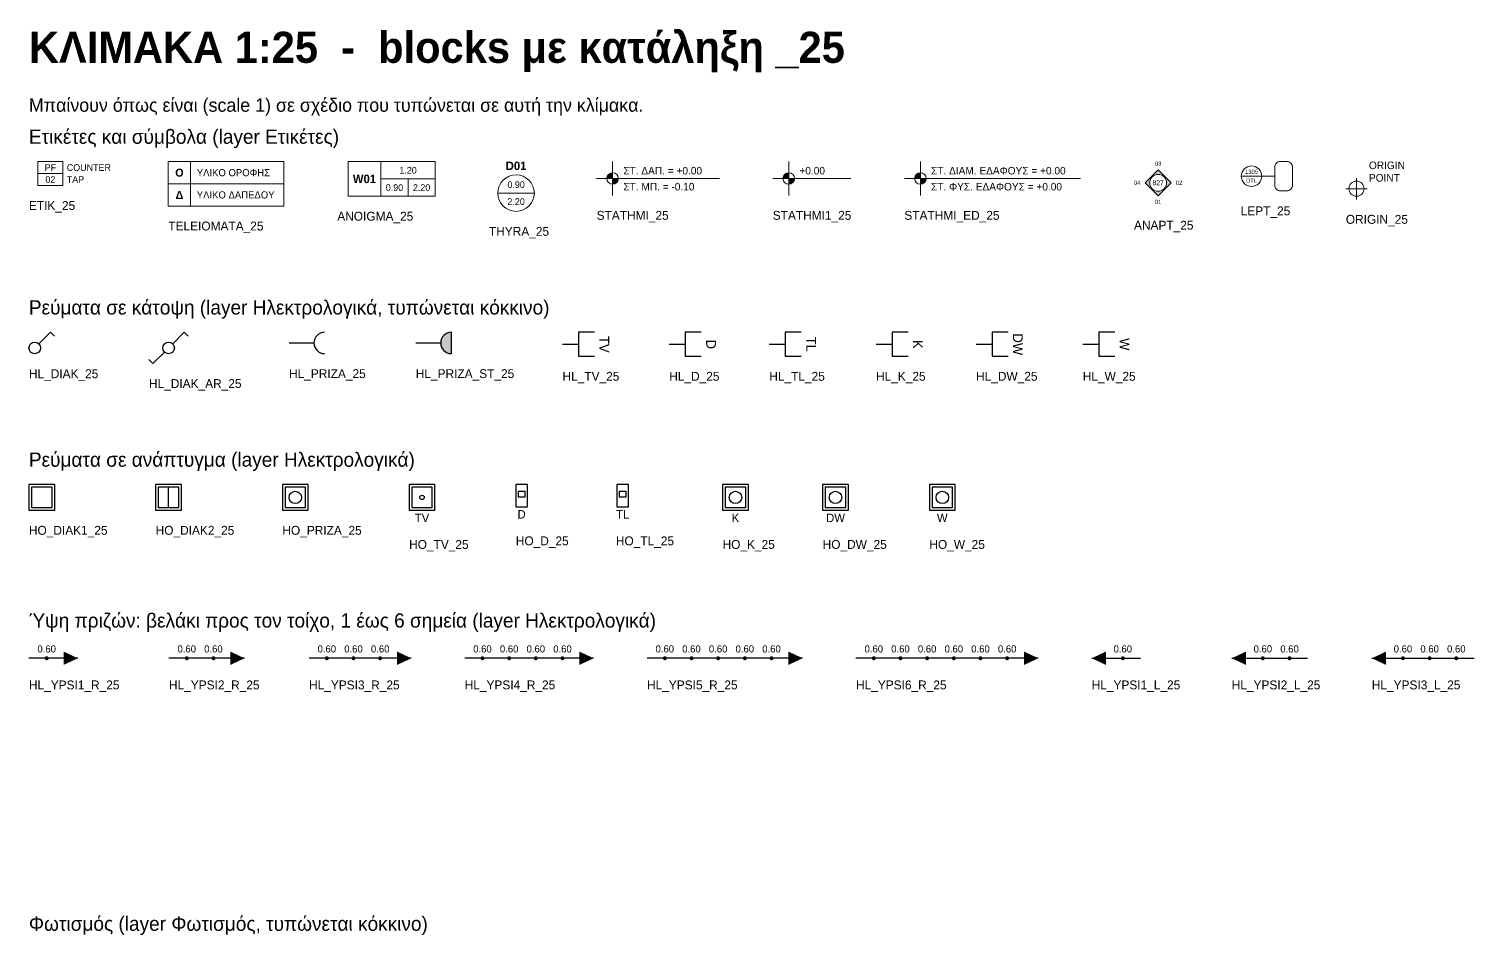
# Model space of a CAD drawing. Extents: x 0 to 269, y -106 to 0.
# Drawn here: x 23.1 to 31.23, y -5.08 to 0.02 of the extents above; entities that cross this region are included whole.
import ezdxf
from ezdxf.enums import TextEntityAlignment as Align

# ---------------------------------------------------------------- set-up
doc = ezdxf.new("R2010")
doc.units = 0
doc.layers.add('KIT-Οδηγίες', color=140, linetype='Continuous', plot=False)
doc.layers.add('Ετικέτες', color=61, linetype='Continuous', lineweight=18)
doc.layers.add('Ηλεκτρολογικά', color=1, linetype='Continuous', lineweight=25)
doc.styles.add('KIT', font='Commissioner-Regular.ttf')
doc.styles.add('KIT-B', font='Commissioner-Bold.ttf')

# ---------------------------------------------------------------- blocks, each defined once
blk = doc.blocks.new('ETIK_25')
blk.add_line((0, 0.0675), (0.14, 0.0675))
blk.add_lwpolyline([(0, 0), (0.14, 0), (0.14, 0.135), (0, 0.135)], close=True)
at = {"style": 'KIT'}
for tag, p in [('ΚΩΔΙΚΟΣ', (0.07, 0.10125)), ('ΑΡΙΘΜΟΣ', (0.07, 0.03375))]:
    blk.add_attdef(tag, text='', height=0.0375, dxfattribs=at).set_placement(p, align=Align.MIDDLE_CENTER)
for tag, p in [('ΚΕΙΜΕΝΟ1', (0.1625, 0.0825)), ('ΚΕΙΜΕΝΟ2', (0.1625, 0.015))]:
    blk.add_attdef(tag, p, '', height=0.0375, dxfattribs=at)
blk = doc.blocks.new('TELEIOMATA_25')
for p, q in [((0.125, 0), (0.125, 0.25)), ((0, 0.125), (0.65, 0.125))]:
    blk.add_line(p, q)
blk.add_lwpolyline([(0, 0), (0.65, 0), (0.65, 0.25), (0, 0.25)], close=True)
at = {"style": 'KIT-B'}
for s, p in [('Ο', (0.0625, 0.1875)), ('Δ', (0.0625, 0.0625))]:
    blk.add_text(s, height=0.045, dxfattribs=at).set_placement(p, align=Align.MIDDLE_CENTER)
at = {"style": 'KIT'}
for tag, p in [('ΟΡΟΦΗ', (0.16, 0.1875)), ('ΔΑΠΕΔΟ', (0.16, 0.0625))]:
    blk.add_attdef(tag, text='', height=0.04, dxfattribs=at).set_placement(p, align=Align.MIDDLE_LEFT)
blk = doc.blocks.new('ANOIGMA_25')
for p, q in [((0.185, 0), (0.185, 0.195)), ((0.185, 0.0975), (0.49, 0.0975)), ((0.3375, 0), (0.3375, 0.0975))]:
    blk.add_line(p, q)
blk.add_lwpolyline([(0, 0), (0.49, 0), (0.49, 0.195), (0, 0.195)], close=True)
for tag, height, style, p in [('ΠΛΑΤΟΣ', 0.0375, 'KIT', (0.3375, 0.14625)), ('ΑΡΙΘΜΟΣ', 0.0475, 'KIT-B', (0.0925, 0.0975)), ('ΠΟΔΙΑ', 0.0375, 'KIT', (0.26125, 0.04875)), ('ΠΡΕΚΙ', 0.0375, 'KIT', (0.41375, 0.04875))]:
    blk.add_attdef(tag, text='', height=height, dxfattribs=dict(style=style)).set_placement(p, align=Align.MIDDLE_CENTER)
blk = doc.blocks.new('THYRA_25')
blk.add_line((-0.1025, 0), (0.1025, 0))
blk.add_circle((0, 0), 0.1025)
at = {"style": 'KIT-B'}
blk.add_attdef('ΑΡΙΘΜΟΣ', text='', height=0.0475, dxfattribs=at).set_placement((0, 0.13), align=Align.CENTER)
at = {"style": 'KIT'}
for tag, p in [('ΠΛΑΤΟΣ', (0, 0.0475)), ('ΠΡΕΚΙ', (0, -0.0475))]:
    blk.add_attdef(tag, text='', height=0.0375, dxfattribs=at).set_placement(p, align=Align.MIDDLE_CENTER)
blk = doc.blocks.new('STATHMI_25')
for points in [[(0, 0), (0, 0.0325, 0.414214), (-0.0325, 0)], [(0, 0), (0, -0.0325, 0.414214), (0.0325, 0)]]:
    blk.add_hatch(color=256).paths.add_polyline_path(points)
for p, q in [((0, -0.095), (0, 0.095)), ((-0.09, 0), (0.6, 0))]:
    blk.add_line(p, q)
blk.add_circle((0, 0), 0.0325)
at = {"style": 'KIT'}
for tag, p in [('ΔΑΠΕΔΟ', (0.06, 0.0225)), ('ΜΠΕΤΟΝ', (0.06, -0.0675))]:
    blk.add_attdef(tag, p, '', height=0.0425, dxfattribs=at)
blk = doc.blocks.new('STATHMI1_25')
for points in [[(0, 0), (0, 0.0325, 0.414214), (-0.0325, 0)], [(0, 0), (0, -0.0325, 0.414214), (0.0325, 0)]]:
    blk.add_hatch(color=256).paths.add_polyline_path(points)
for p, q in [((0, -0.095), (0, 0.095)), ((-0.09, 0), (0.35, 0))]:
    blk.add_line(p, q)
blk.add_circle((0, 0), 0.0325)
at = {"style": 'KIT'}
blk.add_attdef('ΣΤΑΘΜΗ', (0.06, 0.0225), '', height=0.0425, dxfattribs=at)
blk = doc.blocks.new('STATHMI_ED_25')
for points in [[(0, 0), (0, 0.0325, 0.414214), (-0.0325, 0)], [(0, 0), (0, -0.0325, 0.414214), (0.0325, 0)]]:
    blk.add_hatch(color=256).paths.add_polyline_path(points)
for p, q in [((0, -0.095), (0, 0.095)), ((-0.09, 0), (0.9011, 0))]:
    blk.add_line(p, q)
blk.add_circle((0, 0), 0.0325)
at = {"style": 'KIT'}
for tag, p in [('ΔΙΑΜΟΡΦΩΜΕΝΟ', (0.06, 0.0225)), ('ΦΥΣΙΚΟ', (0.06, -0.0675))]:
    blk.add_attdef(tag, p, '', height=0.0425, dxfattribs=at)
blk = doc.blocks.new('ANAPT_25')
h = blk.add_hatch(color=256)
h.paths.add_polyline_path([(0.0725, 0), (0, 0.0725), (-0.0725, 0), (0, -0.0725)])
h.paths.add_polyline_path([(-0.0475, 0, 1), (0.0475, 0, 1)], flags=16)
blk.add_lwpolyline([(0.0725, 0), (0, 0.0725), (-0.0725, 0), (0, -0.0725)], close=True)
blk.add_circle((0, 0), 0.0475)
at = {"style": 'KIT'}
for s, p in [('03', (0, 0.1075)), ('04', (-0.1175, 0)), ('02', (0.1175, 0)), ('01', (0, -0.1075))]:
    blk.add_text(s, height=0.02375, dxfattribs=at).set_placement(p, align=Align.MIDDLE_CENTER)
blk.add_attdef('ΣΧΕΔΙΟ', text='', height=0.0275, dxfattribs=at).set_placement((0, 0), align=Align.MIDDLE_CENTER)
blk = doc.blocks.new('LEPT_25')
for p, q in [((-0.0575, 0), (0.0575, 0)), ((0.0575, 0), (0.13, 0))]:
    blk.add_line(p, q)
blk.add_lwpolyline([(0.1625, -0.0825), (0.1975, -0.0825, 0.414214), (0.23, -0.05), (0.23, 0.05, 0.414214), (0.1975, 0.0825), (0.1625, 0.0825, 0.414214), (0.13, 0.05), (0.13, -0.05, 0.414214)], format="xyb", close=True)
blk.add_circle((0, 0), 0.0575)
at = {"style": 'KIT'}
blk.add_text('DTL', height=0.02375, dxfattribs=at).set_placement((0, -0.025), align=Align.MIDDLE_CENTER)
blk.add_attdef('ΣΧΕΔΙΟ', text='', height=0.0238, dxfattribs=at).set_placement((0, 0.025), align=Align.MIDDLE_CENTER)
blk = doc.blocks.new('ORIGIN_25')
at = {"color": 1}
for p, q in [((-0.06, 0), (0.06, 0)), ((0, -0.06), (0, 0.06))]:
    blk.add_line(p, q, dxfattribs=at)
blk.add_circle((0, 0), 0.0425, dxfattribs=at)
at = {"color": 1, "style": 'KIT'}
for s, p in [('ORIGIN', (0.07, 0.11)), ('POINT', (0.07, 0.04))]:
    blk.add_text(s, height=0.0425, dxfattribs=at).set_placement(p)
blk = doc.blocks.new('HL_DIAK_25')
for p, q in [((0.023, 0.023), (0.088, 0.088)), ((0.088, 0.088), (0.1105, 0.0655))]:
    blk.add_line(p, q)
blk.add_circle((0, 0), 0.0325)
blk = doc.blocks.new('HL_DIAK_AR_25')
for p, q in [((0.023, 0.023), (0.088, 0.088)), ((0.088, 0.088), (0.1105, 0.0655)), ((-0.088, -0.088), (-0.1105, -0.0655)), ((-0.023, -0.023), (-0.088, -0.088))]:
    blk.add_line(p, q)
blk.add_circle((0, 0), 0.0325)
blk = doc.blocks.new('HL_PRIZA_25')
blk.add_line((0, 0), (0.14, 0))
blk.add_arc((0.2, 0), 0.06, 90, 270)
blk = doc.blocks.new('HL_PRIZA_ST_25')
blk.add_hatch(color=256).paths.add_polyline_path([(0.2, 0), (0.2, 0.06, 1), (0.2, -0.06)])
for p, q in [((0, 0), (0.14, 0)), ((0.2, -0.06), (0.2, 0.06))]:
    blk.add_line(p, q)
blk.add_arc((0.2, 0), 0.06, 90, 270)
blk = doc.blocks.new('HL_TV_25')
blk.add_line((0, 0), (0.09, 0))
blk.add_lwpolyline([(0.18, 0.0675), (0.09, 0.0675), (0.09, -0.0675), (0.18, -0.0675)])
at = {"style": 'KIT'}
blk.add_text('TV', height=0.055, rotation=-90, dxfattribs=at).set_placement((0.235, 0), align=Align.MIDDLE_CENTER)
blk = doc.blocks.new('HL_D_25')
blk.add_line((0, 0), (0.09, 0))
blk.add_lwpolyline([(0.18, 0.0675), (0.09, 0.0675), (0.09, -0.0675), (0.18, -0.0675)])
at = {"style": 'KIT'}
blk.add_text('D', height=0.055, rotation=-90, dxfattribs=at).set_placement((0.235, 0), align=Align.MIDDLE_CENTER)
blk = doc.blocks.new('HL_TL_25')
blk.add_line((0, 0), (0.09, 0))
blk.add_lwpolyline([(0.18, 0.0675), (0.09, 0.0675), (0.09, -0.0675), (0.18, -0.0675)])
at = {"style": 'KIT'}
blk.add_text('TL', height=0.055, rotation=-90, dxfattribs=at).set_placement((0.235, 0), align=Align.MIDDLE_CENTER)
blk = doc.blocks.new('HL_K_25')
blk.add_line((0, 0), (0.09, 0))
blk.add_lwpolyline([(0.18, 0.0675), (0.09, 0.0675), (0.09, -0.0675), (0.18, -0.0675)])
at = {"style": 'KIT'}
blk.add_text('K', height=0.055, rotation=-90, dxfattribs=at).set_placement((0.235, 0), align=Align.MIDDLE_CENTER)
blk = doc.blocks.new('HL_DW_25')
blk.add_line((0, 0), (0.09, 0))
blk.add_lwpolyline([(0.18, 0.0675), (0.09, 0.0675), (0.09, -0.0675), (0.18, -0.0675)])
at = {"style": 'KIT'}
blk.add_text('DW', height=0.055, rotation=-90, dxfattribs=at).set_placement((0.235, 0), align=Align.MIDDLE_CENTER)
blk = doc.blocks.new('HL_W_25')
blk.add_line((0, 0), (0.09, 0))
blk.add_lwpolyline([(0.18, 0.0675), (0.09, 0.0675), (0.09, -0.0675), (0.18, -0.0675)])
at = {"style": 'KIT'}
blk.add_text('W', height=0.055, rotation=-90, dxfattribs=at).set_placement((0.235, 0), align=Align.MIDDLE_CENTER)
blk = doc.blocks.new('HO_DIAK1_25')
for points in [[(-0.0725, -0.0725), (0.0725, -0.0725), (0.0725, 0.0725), (-0.0725, 0.0725)], [(-0.0575, -0.0575), (0.0575, -0.0575), (0.0575, 0.0575), (-0.0575, 0.0575)]]:
    blk.add_lwpolyline(points, close=True)
blk = doc.blocks.new('HO_DIAK2_25')
blk.add_line((0, -0.0575), (0, 0.0575))
for points in [[(-0.0725, -0.0725), (0.0725, -0.0725), (0.0725, 0.0725), (-0.0725, 0.0725)], [(-0.0575, -0.0575), (0.0575, -0.0575), (0.0575, 0.0575), (-0.0575, 0.0575)]]:
    blk.add_lwpolyline(points, close=True)
blk = doc.blocks.new('HO_PRIZA_25')
for points in [[(-0.0725, -0.0725), (0.0725, -0.0725), (0.0725, 0.0725), (-0.0725, 0.0725)], [(-0.0575, -0.0575), (0.0575, -0.0575), (0.0575, 0.0575), (-0.0575, 0.0575)]]:
    blk.add_lwpolyline(points, close=True)
blk.add_circle((0, 0), 0.035)
blk = doc.blocks.new('HO_TV_25')
for points in [[(-0.0725, -0.0725), (0.0725, -0.0725), (0.0725, 0.0725), (-0.0725, 0.0725)], [(-0.0575, -0.0575), (0.0575, -0.0575), (0.0575, 0.0575), (-0.0575, 0.0575)]]:
    blk.add_lwpolyline(points, close=True)
blk.add_circle((0, 0), 0.0125)
at = {"style": 'KIT'}
blk.add_text('TV', height=0.0475, dxfattribs=at).set_placement((0, -0.115), align=Align.MIDDLE_CENTER)
blk = doc.blocks.new('HO_D_25')
for points in [[(-0.0325, -0.0625), (0.0325, -0.0625), (0.0325, 0.0625), (-0.0325, 0.0625)], [(-0.02, -0.0075), (0.02, -0.0075), (0.02, 0.0225), (-0.02, 0.0225)]]:
    blk.add_lwpolyline(points, close=True)
at = {"style": 'KIT'}
blk.add_text('D', height=0.0475, dxfattribs=at).set_placement((0, -0.105), align=Align.MIDDLE_CENTER)
blk = doc.blocks.new('HO_TL_25')
for points in [[(-0.0325, -0.0625), (0.0325, -0.0625), (0.0325, 0.0625), (-0.0325, 0.0625)], [(-0.02, -0.0075), (0.02, -0.0075), (0.02, 0.0225), (-0.02, 0.0225)]]:
    blk.add_lwpolyline(points, close=True)
at = {"style": 'KIT'}
blk.add_text('TL', height=0.0475, dxfattribs=at).set_placement((0, -0.105), align=Align.MIDDLE_CENTER)
blk = doc.blocks.new('HO_K_25')
for points in [[(-0.0725, -0.0725), (0.0725, -0.0725), (0.0725, 0.0725), (-0.0725, 0.0725)], [(-0.0575, -0.0575), (0.0575, -0.0575), (0.0575, 0.0575), (-0.0575, 0.0575)]]:
    blk.add_lwpolyline(points, close=True)
blk.add_circle((0, 0), 0.035)
at = {"style": 'KIT'}
blk.add_text('K', height=0.0475, dxfattribs=at).set_placement((0, -0.115), align=Align.MIDDLE_CENTER)
blk = doc.blocks.new('HO_DW_25')
for points in [[(-0.0725, -0.0725), (0.0725, -0.0725), (0.0725, 0.0725), (-0.0725, 0.0725)], [(-0.0575, -0.0575), (0.0575, -0.0575), (0.0575, 0.0575), (-0.0575, 0.0575)]]:
    blk.add_lwpolyline(points, close=True)
blk.add_circle((0, 0), 0.035)
at = {"style": 'KIT'}
blk.add_text('DW', height=0.0475, dxfattribs=at).set_placement((0, -0.115), align=Align.MIDDLE_CENTER)
blk = doc.blocks.new('HO_W_25')
for points in [[(-0.0725, -0.0725), (0.0725, -0.0725), (0.0725, 0.0725), (-0.0725, 0.0725)], [(-0.0575, -0.0575), (0.0575, -0.0575), (0.0575, 0.0575), (-0.0575, 0.0575)]]:
    blk.add_lwpolyline(points, close=True)
blk.add_circle((0, 0), 0.035)
at = {"style": 'KIT'}
blk.add_text('W', height=0.0475, dxfattribs=at).set_placement((0, -0.115), align=Align.MIDDLE_CENTER)
blk = doc.blocks.new('HL_YPSI1_R_25')
for points in [[(-0.18625, 0, 1), (-0.16375, 0, 1)], [(0, 0), (-0.08, 0.0375), (-0.08, -0.0375)]]:
    blk.add_hatch(color=8).paths.add_polyline_path(points)
at = {"color": 8}
blk.add_line((0, 0), (-0.275, 0), dxfattribs=at)
at = {"color": 1, "style": 'KIT'}
blk.add_attdef('ΥΨΟΣ1', text='', height=0.04, dxfattribs=at).set_placement((-0.175, 0.0325), align=Align.CENTER)
blk = doc.blocks.new('HL_YPSI2_R_25')
for points in [[(-0.33625, 0, 1), (-0.31375, 0, 1)], [(-0.18625, 0, 1), (-0.16375, 0, 1)], [(0, 0), (-0.08, 0.0375), (-0.08, -0.0375)]]:
    blk.add_hatch(color=8).paths.add_polyline_path(points)
at = {"color": 8}
blk.add_line((0, 0), (-0.425, 0), dxfattribs=at)
at = {"color": 1, "style": 'KIT'}
for tag, p in [('ΥΨΟΣ2', (-0.325, 0.0325)), ('ΥΨΟΣ1', (-0.175, 0.0325))]:
    blk.add_attdef(tag, text='', height=0.04, dxfattribs=at).set_placement(p, align=Align.CENTER)
blk = doc.blocks.new('HL_YPSI3_R_25')
for points in [[(-0.48625, 0, 1), (-0.46375, 0, 1)], [(-0.33625, 0, 1), (-0.31375, 0, 1)], [(-0.18625, 0, 1), (-0.16375, 0, 1)], [(0, 0), (-0.08, 0.0375), (-0.08, -0.0375)]]:
    blk.add_hatch(color=8).paths.add_polyline_path(points)
at = {"color": 8}
blk.add_line((0, 0), (-0.575, 0), dxfattribs=at)
at = {"color": 1, "style": 'KIT'}
for tag, p in [('ΥΨΟΣ3', (-0.475, 0.0325)), ('ΥΨΟΣ2', (-0.325, 0.0325)), ('ΥΨΟΣ1', (-0.175, 0.0325))]:
    blk.add_attdef(tag, text='', height=0.04, dxfattribs=at).set_placement(p, align=Align.CENTER)
blk = doc.blocks.new('HL_YPSI4_R_25')
for points in [[(-0.63625, 0, 1), (-0.61375, 0, 1)], [(-0.48625, 0, 1), (-0.46375, 0, 1)], [(-0.33625, 0, 1), (-0.31375, 0, 1)], [(-0.18625, 0, 1), (-0.16375, 0, 1)], [(0, 0), (-0.08, 0.0375), (-0.08, -0.0375)]]:
    blk.add_hatch(color=8).paths.add_polyline_path(points)
at = {"color": 8}
blk.add_line((0, 0), (-0.725, 0), dxfattribs=at)
at = {"color": 1, "style": 'KIT'}
for tag, p in [('ΥΨΟΣ4', (-0.625, 0.0325)), ('ΥΨΟΣ3', (-0.475, 0.0325)), ('ΥΨΟΣ2', (-0.325, 0.0325)), ('ΥΨΟΣ1', (-0.175, 0.0325))]:
    blk.add_attdef(tag, text='', height=0.04, dxfattribs=at).set_placement(p, align=Align.CENTER)
blk = doc.blocks.new('HL_YPSI5_R_25')
for points in [[(-0.78625, 0, 1), (-0.76375, 0, 1)], [(-0.63625, 0, 1), (-0.61375, 0, 1)], [(-0.48625, 0, 1), (-0.46375, 0, 1)], [(-0.33625, 0, 1), (-0.31375, 0, 1)], [(-0.18625, 0, 1), (-0.16375, 0, 1)], [(0, 0), (-0.08, 0.0375), (-0.08, -0.0375)]]:
    blk.add_hatch(color=8).paths.add_polyline_path(points)
at = {"color": 8}
blk.add_line((0, 0), (-0.875, 0), dxfattribs=at)
at = {"color": 1, "style": 'KIT'}
for tag, p in [('ΥΨΟΣ5', (-0.775, 0.0325)), ('ΥΨΟΣ4', (-0.625, 0.0325)), ('ΥΨΟΣ3', (-0.475, 0.0325)), ('ΥΨΟΣ2', (-0.325, 0.0325)), ('ΥΨΟΣ1', (-0.175, 0.0325))]:
    blk.add_attdef(tag, text='', height=0.04, dxfattribs=at).set_placement(p, align=Align.CENTER)
blk = doc.blocks.new('HL_YPSI6_R_25')
for points in [[(-0.93625, 0, 1), (-0.91375, 0, 1)], [(-0.78625, 0, 1), (-0.76375, 0, 1)], [(-0.63625, 0, 1), (-0.61375, 0, 1)], [(-0.48625, 0, 1), (-0.46375, 0, 1)], [(-0.33625, 0, 1), (-0.31375, 0, 1)], [(-0.18625, 0, 1), (-0.16375, 0, 1)], [(0, 0), (-0.08, 0.0375), (-0.08, -0.0375)]]:
    blk.add_hatch(color=8).paths.add_polyline_path(points)
at = {"color": 8}
blk.add_line((0, 0), (-1.025, 0), dxfattribs=at)
at = {"color": 1, "style": 'KIT'}
for tag, p in [('ΥΨΟΣ6', (-0.925, 0.0325)), ('ΥΨΟΣ5', (-0.775, 0.0325)), ('ΥΨΟΣ4', (-0.625, 0.0325)), ('ΥΨΟΣ3', (-0.475, 0.0325)), ('ΥΨΟΣ2', (-0.325, 0.0325)), ('ΥΨΟΣ1', (-0.175, 0.0325))]:
    blk.add_attdef(tag, text='', height=0.04, dxfattribs=at).set_placement(p, align=Align.CENTER)
blk = doc.blocks.new('HL_YPSI1_L_25')
for points in [[(0, 0), (0.08, -0.0375), (0.08, 0.0375)], [(0.16375, 0, 1), (0.18625, 0, 1)]]:
    blk.add_hatch(color=8).paths.add_polyline_path(points)
at = {"color": 8}
blk.add_line((0, 0), (0.275, 0), dxfattribs=at)
at = {"color": 1, "style": 'KIT'}
blk.add_attdef('ΥΨΟΣ1', text='', height=0.04, dxfattribs=at).set_placement((0.175, 0.0325), align=Align.CENTER)
blk = doc.blocks.new('HL_YPSI2_L_25')
for points in [[(0, 0), (0.08, -0.0375), (0.08, 0.0375)], [(0.16375, 0, 1), (0.18625, 0, 1)], [(0.31375, 0, 1), (0.33625, 0, 1)]]:
    blk.add_hatch(color=8).paths.add_polyline_path(points)
at = {"color": 8}
blk.add_line((0, 0), (0.425, 0), dxfattribs=at)
at = {"color": 1, "style": 'KIT'}
for tag, p in [('ΥΨΟΣ1', (0.175, 0.0325)), ('ΥΨΟΣ2', (0.325, 0.0325))]:
    blk.add_attdef(tag, text='', height=0.04, dxfattribs=at).set_placement(p, align=Align.CENTER)
blk = doc.blocks.new('HL_YPSI3_L_25')
for points in [[(0, 0), (0.08, -0.0375), (0.08, 0.0375)], [(0.16375, 0, 1), (0.18625, 0, 1)], [(0.31375, 0, 1), (0.33625, 0, 1)], [(0.46375, 0, 1), (0.48625, 0, 1)]]:
    blk.add_hatch(color=8).paths.add_polyline_path(points)
at = {"color": 8}
blk.add_line((0, 0), (0.575, 0), dxfattribs=at)
at = {"color": 1, "style": 'KIT'}
for tag, p in [('ΥΨΟΣ1', (0.175, 0.0325)), ('ΥΨΟΣ2', (0.325, 0.0325)), ('ΥΨΟΣ3', (0.475, 0.0325))]:
    blk.add_attdef(tag, text='', height=0.04, dxfattribs=at).set_placement(p, align=Align.CENTER)

msp = doc.modelspace()

# ---------------------------------------------------------------- block references
at = {"layer": 'Ετικέτες'}
for name, p, values in [('ETIK_25', (23.1506, -0.865), {'ΚΩΔΙΚΟΣ': 'PF', 'ΑΡΙΘΜΟΣ': '02', 'ΚΕΙΜΕΝΟ1': 'COUNTER', 'ΚΕΙΜΕΝΟ2': 'TAP'}), ('TELEIOMATA_25', (23.8838, -0.98), {'ΟΡΟΦΗ': 'ΥΛΙΚΟ ΟΡΟΦΗΣ', 'ΔΑΠΕΔΟ': 'ΥΛΙΚΟ ΔΑΠΕΔΟΥ'}), ('ANOIGMA_25', (24.894, -0.925), {'ΑΡΙΘΜΟΣ': 'W01', 'ΠΛΑΤΟΣ': '1.20', 'ΠΟΔΙΑ': '0.90', 'ΠΡΕΚΙ': '2.20'}), ('THYRA_25', (25.8391, -0.9075), {'ΑΡΙΘΜΟΣ': 'D01', 'ΠΛΑΤΟΣ': '0.90', 'ΠΡΕΚΙ': '2.20'}), ('STATHMI_25', (26.3818, -0.825), {'ΔΑΠΕΔΟ': 'ΣΤ. ΔΑΠ. = +0.00', 'ΜΠΕΤΟΝ': 'ΣΤ. ΜΠ. = -0.10'}), ('STATHMI1_25', (27.3718, -0.825), {'ΣΤΑΘΜΗ': '+0.00'}), ('STATHMI_ED_25', (28.1118, -0.825), {'ΔΙΑΜΟΡΦΩΜΕΝΟ': 'ΣΤ. ΔΙΑΜ. ΕΔΑΦΟΥΣ = +0.00', 'ΦΥΣΙΚΟ': 'ΣΤ. ΦΥΣ. ΕΔΑΦΟΥΣ = +0.00'}), ('ANAPT_25', (29.4488, -0.8494), {'ΣΧΕΔΙΟ': '827'}), ('LEPT_25', (29.9738, -0.8125), {'ΣΧΕΔΙΟ': '1305'})]:
    msp.add_blockref(name, p, dxfattribs=at).add_auto_attribs(values)
msp.add_blockref('ORIGIN_25', (30.5638, -0.8825), dxfattribs=at)
at = {"layer": 'Ηλεκτρολογικά'}
for name, p in [('HL_DIAK_25', (23.1325, -1.778)), ('HL_DIAK_AR_25', (23.8855, -1.778)), ('HL_PRIZA_25', (24.5625, -1.75)), ('HL_PRIZA_ST_25', (25.275, -1.75)), ('HL_TV_25', (26.1, -1.7575)), ('HL_D_25', (26.7, -1.7575)), ('HL_TL_25', (27.2625, -1.7575)), ('HL_K_25', (27.8625, -1.7575)), ('HL_DW_25', (28.425, -1.7575)), ('HL_W_25', (29.025, -1.7575)), ('HO_DIAK1_25', (23.1725, -2.6185)), ('HO_DIAK2_25', (23.885, -2.6185)), ('HO_PRIZA_25', (24.5975, -2.6185)), ('HO_TV_25', (25.31, -2.6185)), ('HO_D_25', (25.87, -2.6085)), ('HO_TL_25', (26.4387, -2.6085)), ('HO_K_25', (27.0725, -2.6185)), ('HO_DW_25', (27.635, -2.6185)), ('HO_W_25', (28.235, -2.6185))]:
    msp.add_blockref(name, p, dxfattribs=at)
for name, p, values in [('HL_YPSI1_R_25', (23.375, -3.5229), {'ΥΨΟΣ1': '0.60'}), ('HL_YPSI2_R_25', (24.3125, -3.5229), {'ΥΨΟΣ1': '0.60', 'ΥΨΟΣ2': '0.60'}), ('HL_YPSI3_R_25', (25.25, -3.5229), {'ΥΨΟΣ1': '0.60', 'ΥΨΟΣ2': '0.60', 'ΥΨΟΣ3': '0.60'}), ('HL_YPSI4_R_25', (26.275, -3.5229), {'ΥΨΟΣ1': '0.60', 'ΥΨΟΣ2': '0.60', 'ΥΨΟΣ3': '0.60', 'ΥΨΟΣ4': '0.60'}), ('HL_YPSI5_R_25', (27.45, -3.5229), {'ΥΨΟΣ1': '0.60', 'ΥΨΟΣ2': '0.60', 'ΥΨΟΣ3': '0.60', 'ΥΨΟΣ4': '0.60', 'ΥΨΟΣ5': '0.60'}), ('HL_YPSI6_R_25', (28.775, -3.5229), {'ΥΨΟΣ1': '0.60', 'ΥΨΟΣ2': '0.60', 'ΥΨΟΣ3': '0.60', 'ΥΨΟΣ4': '0.60', 'ΥΨΟΣ5': '0.60', 'ΥΨΟΣ6': '0.60'}), ('HL_YPSI1_L_25', (29.075, -3.5229), {'ΥΨΟΣ1': '0.60'}), ('HL_YPSI2_L_25', (29.8625, -3.5229), {'ΥΨΟΣ1': '0.60', 'ΥΨΟΣ2': '0.60'}), ('HL_YPSI3_L_25', (30.65, -3.5229), {'ΥΨΟΣ1': '0.60', 'ΥΨΟΣ2': '0.60', 'ΥΨΟΣ3': '0.60'})]:
    msp.add_blockref(name, p, dxfattribs=at).add_auto_attribs(values)

# ---------------------------------------------------------------- texts
at = {"layer": 'KIT-Οδηγίες'}
for s, height, style, p in [('ΚΛΙΜΑΚΑ 1:25  -  blocks με κατάληξη _25', 0.175, 'KIT-B', (23.1, -0.175)), ('Μπαίνουν όπως είναι (scale 1) σε σχέδιο που τυπώνεται σε αυτή την κλίμακα.', 0.075, 'KIT', (23.1, -0.45)), ('Ετικέτες και σύμβολα (layer Ετικέτες)', 0.08, 'KIT', (23.1, -0.63)), ('ETIK_25', 0.05, 'KIT', (23.1, -1.0025)), ('ANOIGMA_25', 0.05, 'KIT', (24.8338, -1.0625)), ('STATHMI_25', 0.05, 'KIT', (26.2918, -1.0575)), ('STATHMI1_25', 0.05, 'KIT', (27.2818, -1.0575)), ('STATHMI_ED_25', 0.05, 'KIT', (28.0218, -1.0575)), ('LEPT_25', 0.05, 'KIT', (29.9129, -1.0325)), ('ORIGIN_25', 0.05, 'KIT', (30.5038, -1.08)), ('TELEIOMATA_25', 0.05, 'KIT', (23.8838, -1.1175)), ('THYRA_25', 0.05, 'KIT', (25.6864, -1.1475)), ('ANAPT_25', 0.05, 'KIT', (29.3129, -1.1129)), ('Ρεύματα σε κάτοψη (layer Ηλεκτρολογικά, τυπώνεται κόκκινο)', 0.08, 'KIT', (23.1, -1.59)), ('HL_DIAK_25', 0.05, 'KIT', (23.1, -1.948)), ('HL_PRIZA_25', 0.05, 'KIT', (24.5625, -1.9475)), ('HL_PRIZA_ST_25', 0.05, 'KIT', (25.275, -1.9475)), ('HL_TV_25', 0.05, 'KIT', (26.1, -1.9625)), ('HL_D_25', 0.05, 'KIT', (26.7, -1.9625)), ('HL_TL_25', 0.05, 'KIT', (27.2625, -1.9625)), ('HL_K_25', 0.05, 'KIT', (27.8625, -1.9625)), ('HL_DW_25', 0.05, 'KIT', (28.425, -1.9625)), ('HL_W_25', 0.05, 'KIT', (29.025, -1.9625)), ('HL_DIAK_AR_25', 0.05, 'KIT', (23.775, -2.0035)), ('Ρεύματα σε ανάπτυγμα (layer Ηλεκτρολογικά)', 0.08, 'KIT', (23.1, -2.446)), ('HO_DIAK1_25', 0.05, 'KIT', (23.1, -2.8285)), ('HO_DIAK2_25', 0.05, 'KIT', (23.8125, -2.8285)), ('HO_PRIZA_25', 0.05, 'KIT', (24.525, -2.8285)), ('HO_D_25', 0.05, 'KIT', (25.8375, -2.8879)), ('HO_TL_25', 0.05, 'KIT', (26.4, -2.8879)), ('HO_TV_25', 0.05, 'KIT', (25.2375, -2.9079)), ('HO_K_25', 0.05, 'KIT', (27, -2.9079)), ('HO_DW_25', 0.05, 'KIT', (27.5625, -2.9079)), ('HO_W_25', 0.05, 'KIT', (28.1625, -2.9079)), ('Ύψη πριζών: βελάκι προς τον τοίχο, 1 έως 6 σημεία (layer Ηλεκτρολογικά)', 0.08, 'KIT', (23.1, -3.3504)), ('HL_YPSI1_R_25', 0.05, 'KIT', (23.1, -3.6979)), ('HL_YPSI2_R_25', 0.05, 'KIT', (23.8875, -3.6979)), ('HL_YPSI3_R_25', 0.05, 'KIT', (24.675, -3.6979)), ('HL_YPSI4_R_25', 0.05, 'KIT', (25.55, -3.6979)), ('HL_YPSI5_R_25', 0.05, 'KIT', (26.575, -3.6979)), ('HL_YPSI6_R_25', 0.05, 'KIT', (27.75, -3.6979)), ('HL_YPSI1_L_25', 0.05, 'KIT', (29.075, -3.6979)), ('HL_YPSI2_L_25', 0.05, 'KIT', (29.8625, -3.6979)), ('HL_YPSI3_L_25', 0.05, 'KIT', (30.65, -3.6979)), ('Φωτισμός (layer Φωτισμός, τυπώνεται κόκκινο)', 0.08, 'KIT', (23.1, -5.0554))]:
    msp.add_text(s, height=height, dxfattribs=dict(at, style=style)).set_placement(p)

doc.saveas('drawing.dxf')
